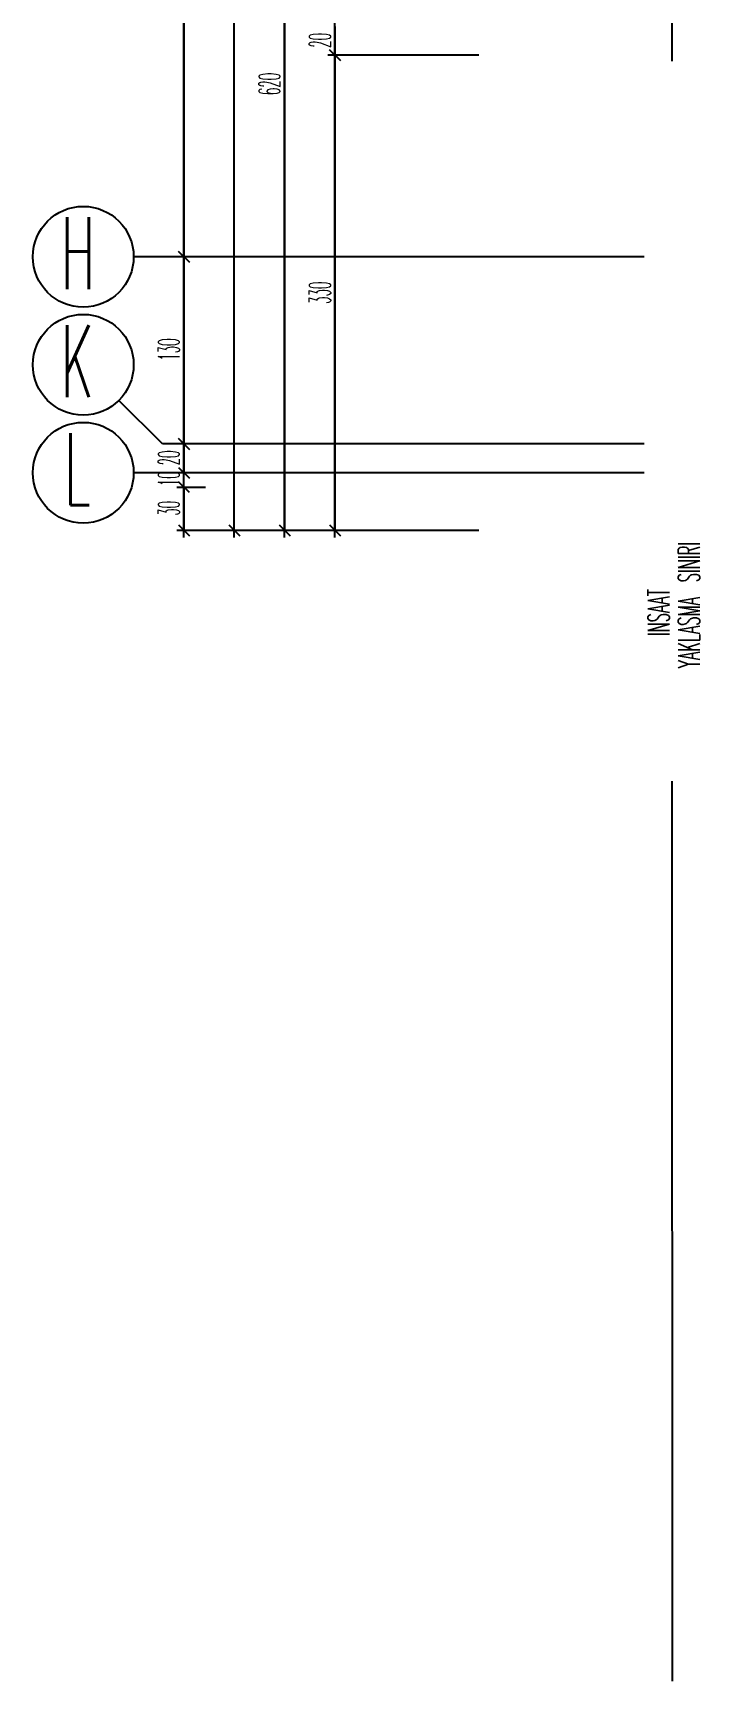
# Model space of a CAD drawing. Extents: x 78 to 306, y -397 to 18.
# Drawn here: x 271.0231 to 271.1181, y -396.8934 to -396.6645 of the extents above; entities that cross this region are included whole.
import ezdxf

# ---------------------------------------------------------------- set-up
doc = ezdxf.new("R2010")
doc.units = 0
doc.header["$LTSCALE"] = 0.5
doc.header["$MEASUREMENT"] = 0
doc.linetypes.add('DASHDOT2', pattern=[0.5, 0.25, -0.125, 0, -0.125])
doc.linetypes.add('DASHED', pattern=[0.75, 0.5, -0.25])
doc.layers.get('0').update_dxf_attribs({"linetype": 'CONTINUOUS'})
for name, color, linetype in [('AKS', 5, 'DASHDOT2'), ('INS.YAKL.', 30, 'CONTINUOUS'), ('KOLON', 4, 'CONTINUOUS'), ('OLCU', 31, 'CONTINUOUS'), ('TEFRIS', 11, 'CONTINUOUS')]:
    doc.layers.add(name, color=color, linetype=linetype)
doc.styles.add('OLCU', font='romans.shx', dxfattribs={"width": 0.6, "height": 0.125})
doc.styles.add('OLCUIC', font='ROMANS.SHX', dxfattribs={"width": 0.4, "height": 0.15})

msp = doc.modelspace()

# ---------------------------------------------------------------- linework, layer by layer
at = {"color": 0, "linetype": 'ByBlock'}
for p, q in [((271.06589, -396.66831), (271.06439, -396.66681)), ((271.06439, -396.66681), (271.06589, -396.66831)), ((271.04489, -396.69631), (271.04339, -396.69481)), ((271.04339, -396.69481), (271.04489, -396.69631)), ((271.04489, -396.72231), (271.04339, -396.72081)), ((271.04339, -396.72081), (271.04489, -396.72231)), ((271.04339, -396.72481), (271.04489, -396.72631)), ((271.04339, -396.72481), (271.04489, -396.72631)), ((271.04489, -396.72831), (271.04339, -396.72681)), ((271.04489, -396.72831), (271.04339, -396.72681)), ((271.04339, -396.73281), (271.04489, -396.73431)), ((271.05039, -396.73281), (271.05189, -396.73431)), ((271.05739, -396.73281), (271.05889, -396.73431)), ((271.06439, -396.73281), (271.06589, -396.73431))]:
    msp.add_line(p, q, dxfattribs=at)
at = {"layer": 'AKS'}
for p, q in [((271.33314, -396.69556), (271.03714, -396.69556)), ((271.04114, -396.72156), (271.03509, -396.71551)), ((271.33314, -396.72156), (271.04114, -396.72156)), ((271.33314, -396.72556), (271.03714, -396.72556))]:
    msp.add_line(p, q, dxfattribs=at)
at = {"layer": 'INS.YAKL.', "linetype": 'DASHED', "ltscale": 0.5}
msp.add_line((271.11206, -396.8934), (271.11197, -396.45867), dxfattribs=at)
at = {"layer": 'OLCU', "ltscale": 1.4}
for p, q in [((271.04414, -396.73456), (271.04414, -396.45656)), ((271.05114, -396.73456), (271.05114, -396.45656)), ((271.05114, -396.73356), (271.05114, -396.45756)), ((271.05814, -396.73456), (271.05814, -396.45656)), ((271.06514, -396.73456), (271.06514, -396.45656)), ((271.05814, -396.60956), (271.05814, -396.73356)), ((271.04414, -396.61156), (271.04414, -396.69556)), ((271.06514, -396.66356), (271.06514, -396.66756)), ((271.08514, -396.66756), (271.06414, -396.66756)), ((271.06514, -396.66756), (271.06514, -396.73356)), ((271.04414, -396.69556), (271.04414, -396.72156)), ((271.04414, -396.72156), (271.04414, -396.72556)), ((271.04414, -396.72556), (271.04414, -396.72406)), ((271.04314, -396.72756), (271.04714, -396.72756)), ((271.04414, -396.72756), (271.04414, -396.73356)), ((271.04414, -396.72756), (271.04414, -396.72906)), ((271.08514, -396.73356), (271.04314, -396.73356))]:
    msp.add_line(p, q, dxfattribs=at)
at = {"layer": 'TEFRIS'}
for centre in [(271.03014, -396.69556), (271.03014, -396.71056), (271.03014, -396.72556)]:
    msp.add_circle(centre, 0.007, dxfattribs=at)

# ---------------------------------------------------------------- texts
at = {"layer": 'INS.YAKL.', "linetype": 'DASHED', "ltscale": 0.5, "style": 'OLCU', "width": 0.5}
for s, p in [('YAKLASMA  SINIRI', (271.11585, -396.75273)), ('INSAAT ', (271.11163, -396.74826))]:
    msp.add_text(s, height=0.003, rotation=90, dxfattribs=at).set_placement(p)
at = {"layer": 'KOLON', "style": 'OLCU', "width": 0.5}
for s, p in [('H', (271.02704, -396.70008)), ('K', (271.02704, -396.71508)), ('L', (271.02752, -396.73008))]:
    msp.add_text(s, height=0.01, dxfattribs=at).set_placement(p)
at = {"layer": 'OLCU', "style": 'OLCUIC', "width": 0.4}
for s, p in [('20', (271.06454, -396.66653)), ('620', (271.05754, -396.6731)), ('330', (271.06454, -396.7021)), ('130', (271.04354, -396.70999)), ('20', (271.04354, -396.72453)), ('10', (271.04354, -396.72742)), ('30', (271.04354, -396.73153))]:
    msp.add_text(s, height=0.003, rotation=90, dxfattribs=at).set_placement(p)

doc.saveas('drawing.dxf')
